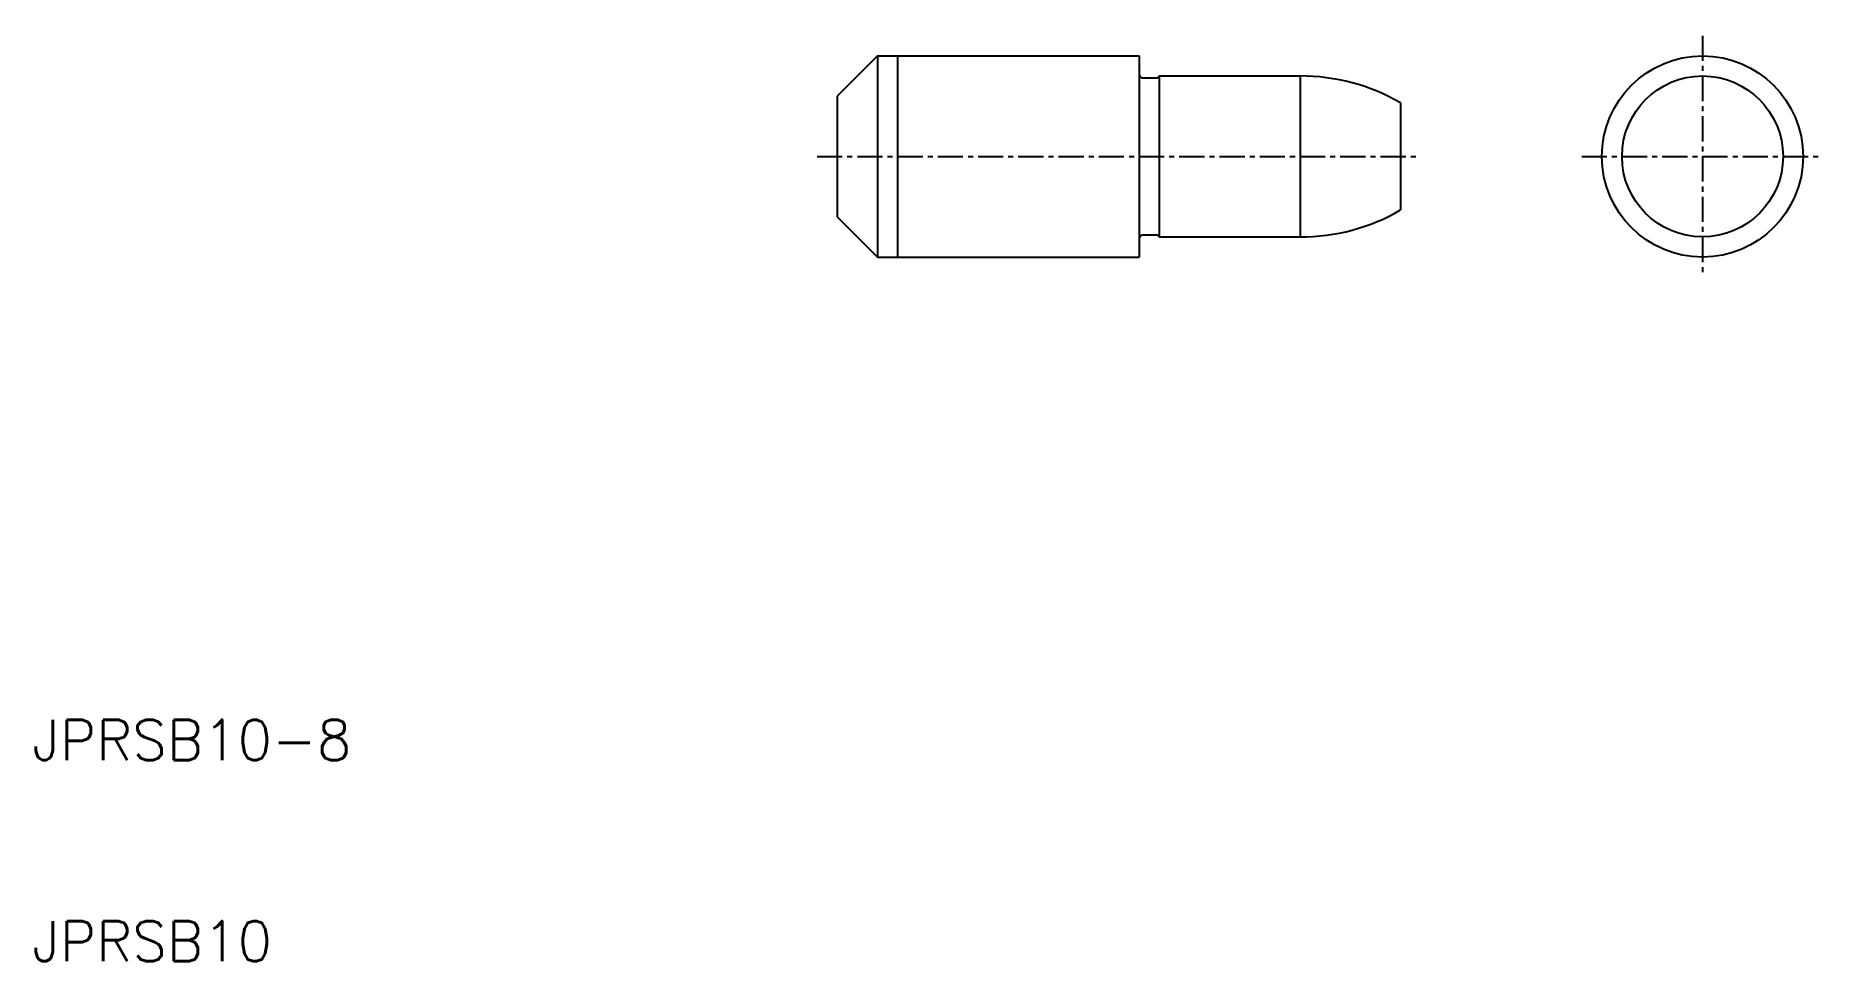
# Model space of a CAD drawing. Extents: x 10.2 to 99, y 10 to 56.
import ezdxf

# ---------------------------------------------------------------- set-up
doc = ezdxf.new("R2010")
doc.units = 0
doc.linetypes.add('CENTER', pattern=[2, 1.25, -0.25, 0.25, -0.25])
doc.layers.get('0').update_dxf_attribs({"linetype": 'CONTINUOUS'})
doc.layers.add('CENTER', color=1, linetype='CENTER')
doc.styles.get("Standard").update_dxf_attribs({"font": 'txt.shx'})

msp = doc.modelspace()

# ---------------------------------------------------------------- linework, layer by layer
at = {"color": 7, "linetype": 'CONTINUOUS'}
for p, q in [((52, 55), (50, 53)), ((52, 55), (65, 55)), ((52, 55), (52, 45)), ((53, 55), (53, 45)), ((65, 55), (65, 45)), ((65.2, 53.9), (65.827, 53.9)), ((66, 54), (73, 54)), ((66, 54), (66, 46)), ((73, 54), (73, 46)), ((50, 53), (50, 47)), ((78, 52.66), (78, 47.34)), ((50, 47), (52, 45)), ((65.2, 46.1), (65.827, 46.1)), ((66, 46), (73, 46)), ((52, 45), (65, 45))]:
    msp.add_line(p, q, dxfattribs=at)
for radius in [5, 4]:
    msp.add_circle((93, 50), radius, dxfattribs=at)
for centre, radius, start, end in [((65.2, 54.1), 0.2, 180, 270), ((65.827, 54.1), 0.2, 270, 330), ((73, 44), 10, 60, 90), ((73, 56), 10, 270, 300), ((65.2, 45.9), 0.2, 90, 180), ((65.827, 45.9), 0.2, 30, 90)]:
    msp.add_arc(centre, radius, start, end, dxfattribs=at)
at = {"layer": 'CENTER', "color": 1, "linetype": 'CENTER'}
for p, q in [((93, 56), (93, 44)), ((49, 50), (79, 50)), ((87, 50), (99, 50))]:
    msp.add_line(p, q, dxfattribs=at)

# ---------------------------------------------------------------- texts
at = {"color": 7, "linetype": 'CONTINUOUS'}
for s, p in [('JPRSB10-8', (10, 20)), ('JPRSB10', (10, 10))]:
    msp.add_text(s, height=2, dxfattribs=at).set_placement(p)

doc.saveas('drawing.dxf')
